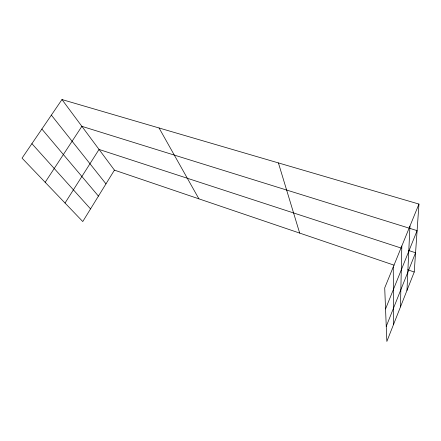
<?xml version="1.0" encoding="UTF-8"?>
<svg xmlns="http://www.w3.org/2000/svg" width="441" height="441" viewBox="0 0 441 441"><rect width="100%" height="100%" fill="white"/><g stroke="black" fill="none" stroke-linecap="round" stroke-linejoin="round"><path stroke-width="0.66" d="M400.461 306.93L401.823 245.99M406.966 290.437L409.937 226.128M418.95 204.062L384.712 287.885L386.851 341.444L414.231 272.014L418.95 204.062L61.972 99.556L22.05 158.137L82.759 221.547L114.428 170.138L61.972 99.556M386.25 326.39L415.565 252.765L408.427 250.433M385.555 308.959L417.103 230.632L81.877 126.335L45.175 182.293M65.031 203.036L99.043 149.438L401.282 248.101M114.428 170.138L394.149 265.19M407.754 269.809L414.231 272.014M31.912 143.672L90.543 208.913M41.873 129.048L98.431 196.102M51.36 115.129L105.972 183.864M159.058 127.978L198.902 198.841M278.403 162.916L299.676 233.085M393.251 266.981L393.626 324.267"/></g></svg>
